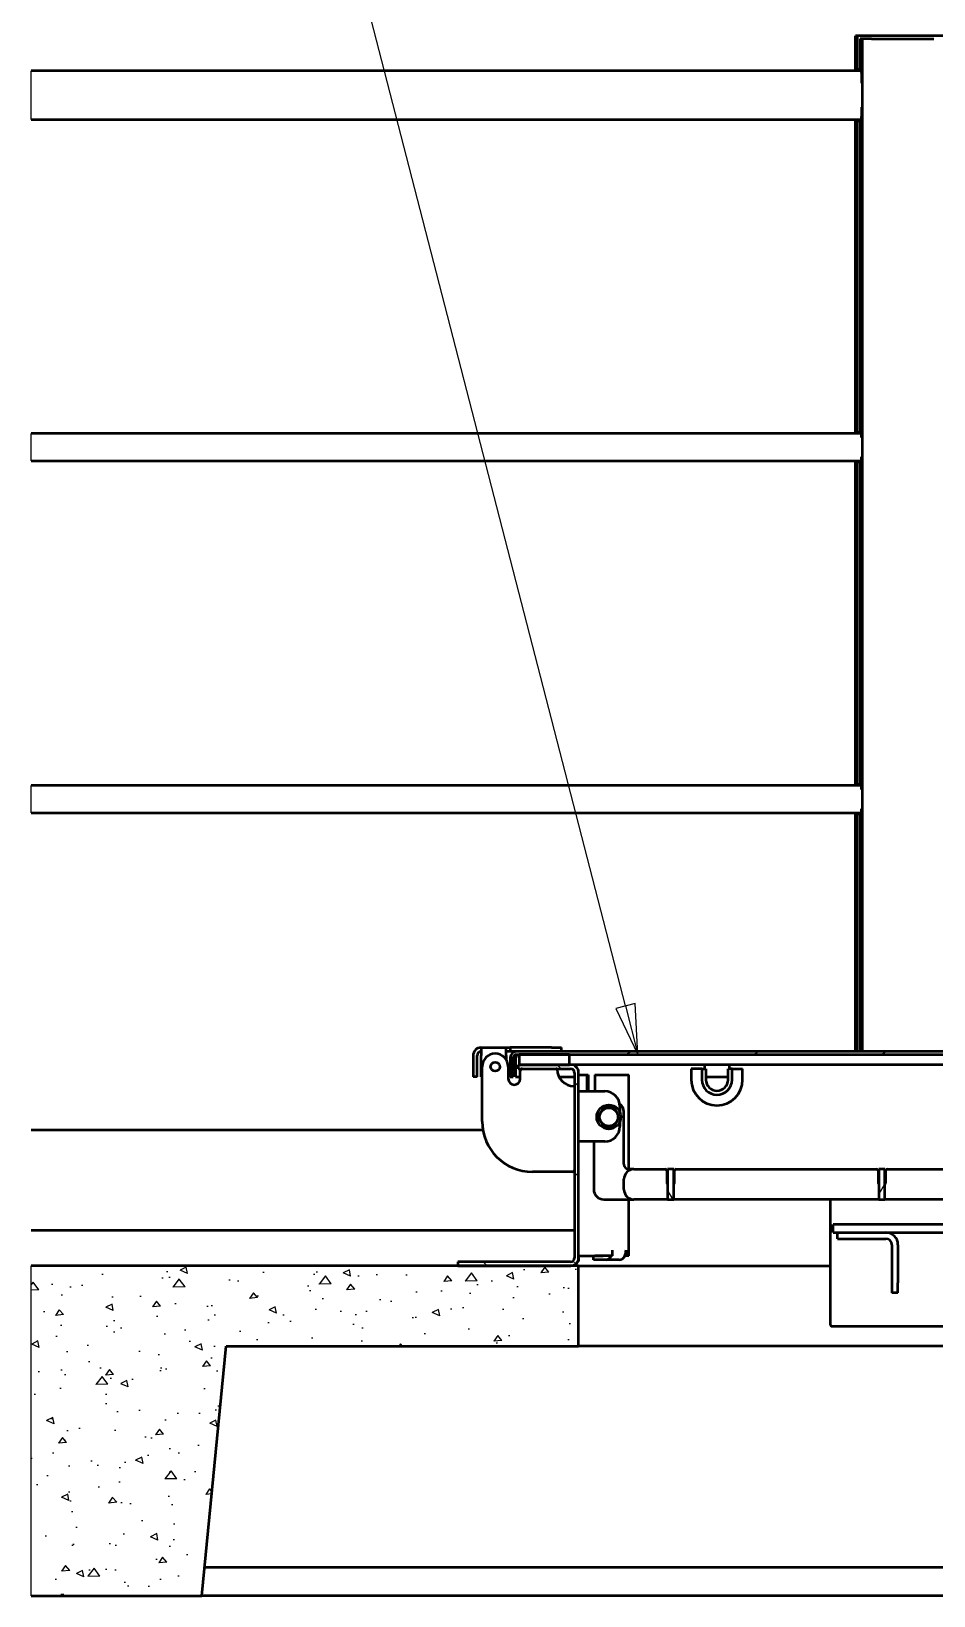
# Model space of a CAD drawing. Header units: millimetres. Extents: x 0 to 42050, y 0 to 29700.
# Drawn here: x 7960 to 10203, y 21518 to 25407 of the extents above; entities that cross this region are included whole.
import ezdxf

# ---------------------------------------------------------------- set-up
doc = ezdxf.new("R2010")
doc.units = ezdxf.units.MM
doc.header["$LTSCALE"] = 50
for name, color, linetype, lineweight in [('Hatch', 7, 'Continuous', 18), ('Symbol', 7, 'Continuous', 18), ('Visible', 7, 'Continuous', 35), ('Visible Narrow', 7, 'Continuous', 18)]:
    doc.layers.add(name, color=color, linetype=linetype, lineweight=lineweight)
doc.styles.add('Note Text', font='arial.ttf')

# ---------------------------------------------------------------- blocks, each defined once
blk = doc.blocks.new('Balloon4')
at = {"layer": 'Symbol'}
for p, q in [((188.73, 459.681), (174.187, 516.082)), ((189.214, 459.806), (188.246, 459.556)), ((188.73, 459.681), (189.354, 457.26)), ((189.354, 457.26), (189.214, 459.806)), ((188.246, 459.556), (189.354, 457.26))]:
    blk.add_line(p, q, dxfattribs=at)
at = {"layer": 'Symbol', "flags": 128}
blk.add_lwpolyline([(188.246, 459.556), (189.354, 457.26), (189.214, 459.806), (188.246, 459.556)], dxfattribs=at)
at = {"layer": 'Symbol'}
blk.add_circle((173.254, 519.7), 3.75, dxfattribs=at)
blk.add_solid([(188.246, 459.556), (189.354, 457.26), (189.214, 459.806), (188.246, 459.556)], dxfattribs=at)
at = {"layer": 'Symbol', "insert": (173.254, 519.721), "char_height": 2.5, "attachment_point": 5, "style": 'Note Text'}
blk.add_mtext('28', dxfattribs=at)

msp = doc.modelspace()

# ---------------------------------------------------------------- hatches: boundary and pattern name
at = {"layer": 'Hatch'}
h = msp.add_hatch(dxfattribs=at)
h.set_pattern_fill('ANSI31', color=256, scale=1270, angle=-14.99998, style=0)
h.set_pattern_definition([(30, (0, 0), (-79.3751, 137.4815), [])])
edge = h.paths.add_edge_path()
edge.add_line((11982.73, 22855.51), (11982.73, 22838.01))
edge.add_line((11982.73, 22838.01), (11982.73, 22808.01))
edge.add_line((11982.73, 22808.01), (11990.23, 22808.01))
edge.add_line((11990.23, 22808.01), (11990.23, 22855.51))
edge.add_ellipse((11975.23, 22855.51), major_axis=(15, 0), ratio=1, start_angle=0, end_angle=90)
edge.add_line((11975.23, 22870.51), (9165.23, 22870.51))
edge.add_ellipse((9165.23, 22855.51), major_axis=(0, 15), ratio=1, start_angle=0, end_angle=90)
edge.add_line((9150.23, 22855.51), (9150.23, 22808.01))
edge.add_line((9150.23, 22808.01), (9157.73, 22808.01))
edge.add_line((9157.73, 22808.01), (9157.73, 22855.51))
edge.add_ellipse((9165.23, 22855.51), major_axis=(-7.5, 0), ratio=1, start_angle=270, end_angle=360, ccw=False)
edge.add_line((9165.23, 22863.01), (9172.73, 22863.01))
edge.add_line((9172.73, 22863.01), (9297.73, 22863.01))
edge.add_line((9297.73, 22863.01), (11857.73, 22863.01))
edge.add_line((11857.73, 22863.01), (11975.23, 22863.01))
edge.add_ellipse((11975.23, 22855.51), major_axis=(0, 7.5), ratio=1, start_angle=270, end_angle=360, ccw=False)
h = msp.add_hatch(dxfattribs=at)
h.set_pattern_fill('ANSI31', color=256, scale=1270, angle=90.00021, style=0)
h.set_pattern_definition([(135.0002, (0, 0), (-112.2528, -112.2536), [])])
edge = h.paths.add_edge_path()
edge.add_line((9300.23, 22838.01), (9170.23, 22838.01))
edge.add_line((9170.23, 22838.01), (9170.23, 22828.01))
edge.add_line((9170.23, 22828.01), (9300.23, 22828.01))
edge.add_ellipse((9300.23, 22818.01), major_axis=(10, 0), ratio=1, start_angle=0, end_angle=90, ccw=False)
edge.add_line((9310.23, 22818.01), (9310.23, 22358.01))
edge.add_ellipse((9300.23, 22358.01), major_axis=(0, -10), ratio=1, start_angle=0, end_angle=90, ccw=False)
edge.add_line((9300.23, 22348.01), (9020.23, 22348.01))
edge.add_line((9020.23, 22348.01), (9020.23, 22338.01))
edge.add_line((9020.23, 22338.01), (9300.23, 22338.01))
edge.add_ellipse((9300.23, 22358.01), major_axis=(20, 0), ratio=1, start_angle=270, end_angle=360)
edge.add_line((9320.23, 22358.01), (9320.23, 22818.01))
edge.add_ellipse((9300.23, 22818.01), major_axis=(0, 20), ratio=1, start_angle=270, end_angle=360)
h = msp.add_hatch(dxfattribs=at)
h.set_pattern_fill('ANSI31', color=256, scale=1270, angle=105.00025, style=0)
h.set_pattern_definition([(150.00025, (0, 0), (-79.3744, -137.4819), [])])
h.paths.add_polyline_path([(9172.73, 22863.01), (9172.73, 22838.01), (9297.73, 22838.01), (9297.73, 22863.01)])
h = msp.add_hatch(dxfattribs=at)
h.set_pattern_fill('ANSI31', color=256, scale=1270, angle=75.00018, style=0)
h.set_pattern_definition([(120.0002, (0, 0), (-137.4813, -79.3754), [])])
h.paths.add_polyline_path([(9541.48, 22578.01), (9541.48, 22503.01), (9556.48, 22503.01), (9556.48, 22578.01)])
h = msp.add_hatch(dxfattribs=at)
h.set_pattern_fill('ANSI31', color=256, scale=1270, angle=14.99998, style=0)
h.set_pattern_definition([(60, (0, 0), (-137.4815, 79.3751), [])])
h.paths.add_polyline_path([(10066.48, 22578.01), (10066.48, 22503.01), (10081.48, 22503.01), (10081.48, 22578.01)])
h = msp.add_hatch(dxfattribs=at)
h.set_pattern_fill('AR-CONC', color=256, scale=26.916384, angle=135.00021, style=0)
h.set_pattern_definition([(185.0002, (0, 0), (-124.5715, 148.4574), [20.1873, -222.0602]), (130.0002, (0, 0), (-116.754, -169.5715), [16.1498, -177.6481]), (235.45165, (-10.38, 12.37), (-241.3256, -21.1141), [17.1566, -188.7221]), (181.1844, (-38.07, -38.07), (-171.6234, 234.6277), [30.281, -333.0903]), (231.6358, (-52.37, -18.5), (-363.2936, -7.511), [25.735, -283.0833]), (126.1844, (-38.07, -38.07), (-363.2935, -7.511), [24.2247, -266.4722]), (156.0002, (-47.58, -9.52), (-36.9791, 190.2372), [20.1873, -222.0602]), (101.0002, (-47.58, -9.52), (-184.3253, -91.7071), [16.1498, -177.6481]), (206.45166, (-50.66, 6.34), (-221.3044, 98.5301), [17.1566, -188.7221]), (172.5002, (0, 0), (-65.67301, -61.04477), [0, -175.4948, 0, -180.33977, 0, -178.32105]), (142.5002, (0, 0), (-125.13672, -24.9985), [0, -102.8206, 0, -171.45737, 0, -67.96387]), (102.5002, (42.44, -42.44), (-97.3087, 105.89359), [0, -67.29096, 0, -209.9478, 0, -278.5846]), (92.5002, (61.48, -61.48), (-130.0495, 91.9432), [0, -87.47825, 0, -139.4269, 0, -197.8354])])
h.paths.add_polyline_path([(7959.62, 21517.98), (7959.62, 22338.01), (9020.23, 22338.01), (9300.23, 22338.01), (9320.23, 22338.01), (9320.23, 22138.01), (8443.91, 22138.01), (8383.37, 21517.98)])

# ---------------------------------------------------------------- linework, layer by layer
at = {"layer": 'Visible', "color": 9, "true_color": 0xc0c0c0}
for p, q in [((10012.59, 25395.51), (10008.55, 25395.51)), ((10008.55, 25308.38), (10008.55, 25395.51)), ((10237.54, 25395.51), (10012.59, 25395.51)), ((10012.59, 25395.51), (10012.59, 25313.01)), ((10020.09, 25388.01), (10020.09, 25313.01)), ((10025.09, 25388.01), (10020.09, 25388.01)), ((10021.49, 25361.31), (10021.49, 25388.01)), ((10021.49, 25361.31), (10023.68, 25304.3)), ((10025.09, 25388.01), (10025.37, 25388.01)), ((10025.37, 25388.01), (10025.37, 22870.51)), ((10047.86, 25388.01), (10025.37, 25388.01)), ((10047.86, 25388.01), (10202.82, 25388.01)), ((10023.52, 25308.38), (7959.62, 25308.38)), ((10010.57, 25313.01), (10012.59, 25313.01)), ((10012.59, 25313.01), (10020.09, 25313.01)), ((7959.62, 25187.63), (10023.49, 25187.63)), ((10008.55, 24406.63), (10008.55, 25187.63)), ((10012.59, 25183.01), (10010.57, 25183.01)), ((10012.59, 25183.01), (10012.59, 24410.51)), ((10020.09, 25183.01), (10012.59, 25183.01)), ((10020.09, 25183.01), (10020.09, 24410.51)), ((10021.49, 24454.56), (10021.49, 25187.63)), ((10021.49, 24454.56), (10023.37, 24405.48)), ((10023.33, 24406.63), (7959.62, 24406.63)), ((10010.57, 24410.51), (10012.59, 24410.51)), ((10012.59, 24410.51), (10020.09, 24410.51)), ((7959.62, 24339.38), (10023.32, 24339.38)), ((10008.55, 23531.63), (10008.55, 24339.38)), ((10012.59, 24335.51), (10010.57, 24335.51)), ((10012.59, 24335.51), (10012.59, 23535.51)), ((10020.09, 24335.51), (10012.59, 24335.51)), ((10020.09, 24335.51), (10020.09, 23535.51)), ((10021.49, 23579.56), (10021.49, 24339.38)), ((10021.49, 23579.56), (10023.37, 23530.48)), ((10023.33, 23531.63), (7959.62, 23531.63)), ((10010.57, 23535.51), (10012.59, 23535.51)), ((10012.59, 23535.51), (10020.09, 23535.51)), ((7959.62, 23464.38), (10023.32, 23464.38)), ((10008.55, 22870.51), (10008.55, 23464.38)), ((10012.59, 23460.51), (10010.57, 23460.51)), ((10012.59, 23460.51), (10012.59, 22870.51)), ((10020.09, 23460.51), (10012.59, 23460.51)), ((10020.09, 23460.51), (10020.09, 22870.51)), ((10021.49, 22870.51), (10021.49, 23464.38)), ((9082.05, 22675.51), (7959.62, 22675.51)), ((9310.23, 22425.51), (7959.62, 22425.51)), ((9320.23, 22338.01), (7959.62, 22338.01)), ((9320.23, 22138.01), (9320.23, 22338.01)), ((9320.23, 22338.01), (9945.23, 22338.01)), ((8383.37, 21517.98), (8443.91, 22138.01)), ((8443.91, 22138.01), (9320.23, 22138.01)), ((10445.23, 22138.01), (9320.23, 22138.01)), ((10445.23, 21588.01), (8390.21, 21588.01)), ((7959.62, 21517.98), (8383.37, 21517.98)), ((10445.23, 21517.98), (8383.37, 21517.98))]:
    msp.add_line(p, q, dxfattribs=at)
at = {"layer": 'Visible'}
for p, q in [((9077.73, 22880.51), (9140.23, 22880.51)), ((9077.73, 22880.51), (9077.73, 22860.51)), ((9140.23, 22880.51), (9150.23, 22880.51)), ((9140.23, 22860.51), (9140.23, 22880.51)), ((9150.23, 22870.51), (9140.23, 22870.51)), ((9252.73, 22880.51), (9150.23, 22880.51)), ((9150.23, 22880.51), (9150.23, 22870.51)), ((9165.23, 22870.51), (9150.23, 22870.51)), ((11975.23, 22870.51), (9165.23, 22870.51)), ((9252.73, 22880.51), (9277.73, 22880.51)), ((9277.73, 22870.51), (9277.73, 22880.51)), ((9057.73, 22860.51), (9057.73, 22808.01)), ((9067.73, 22808.01), (9067.73, 22860.51)), ((9077.73, 22808.01), (9077.73, 22860.51)), ((9080.23, 22696.76), (9080.23, 22833.01)), ((9140.23, 22860.51), (9140.23, 22850.33)), ((9145.23, 22833.01), (9145.23, 22803.01)), ((9150.23, 22855.51), (9150.23, 22808.01)), ((9157.73, 22808.01), (9157.73, 22855.51)), ((9165.23, 22855.51), (9163.04, 22855.51)), ((9163.04, 22855.51), (9163.04, 22808.01)), ((9165.23, 22863.01), (11975.23, 22863.01)), ((9165.23, 22863.01), (9165.23, 22855.51)), ((9300.23, 22838.01), (9170.23, 22838.01)), ((9170.23, 22838.01), (9170.23, 22828.01)), ((9170.23, 22828.01), (9300.23, 22828.01)), ((9172.73, 22863.01), (9172.73, 22838.01)), ((9297.73, 22863.01), (9172.73, 22863.01)), ((9172.73, 22838.01), (9297.73, 22838.01)), ((9297.73, 22838.01), (9297.73, 22863.01)), ((9632.73, 22838.01), (9300.23, 22838.01)), ((9626.48, 22828.01), (9600.23, 22828.01)), ((9600.23, 22828.01), (9600.23, 22800.51)), ((9626.48, 22828.01), (9626.48, 22800.51)), ((9626.48, 22828.01), (9636.48, 22828.01)), ((9695.23, 22838.01), (9632.73, 22838.01)), ((9632.73, 22838.01), (9632.73, 22828.01)), ((9636.48, 22828.01), (9636.48, 22800.51)), ((9701.48, 22828.01), (9691.48, 22828.01)), ((9691.48, 22800.51), (9691.48, 22828.01)), ((9695.23, 22828.01), (9695.23, 22838.01)), ((11840.23, 22838.01), (9695.23, 22838.01)), ((9701.48, 22828.01), (9727.73, 22828.01)), ((9701.48, 22800.51), (9701.48, 22828.01)), ((9727.73, 22800.51), (9727.73, 22828.01)), ((9067.73, 22808.01), (9057.73, 22808.01)), ((9080.23, 22808.01), (9077.73, 22808.01)), ((9150.23, 22808.01), (9157.73, 22808.01)), ((9163.04, 22808.01), (9175.23, 22808.01)), ((9175.23, 22803.01), (9175.23, 22823.01)), ((9271.32, 22808.01), (9310.23, 22808.01)), ((9310.23, 22818.01), (9310.23, 22358.01)), ((9320.23, 22358.01), (9320.23, 22818.01)), ((9320.23, 22813.01), (9341.16, 22813.01)), ((9341.16, 22813.01), (9343.75, 22813.01)), ((9341.16, 22771.76), (9341.16, 22813.01)), ((9343.75, 22813.01), (9343.75, 22771.76)), ((9360.48, 22813.01), (9381.41, 22813.01)), ((9360.48, 22813.01), (9360.48, 22771.76)), ((9381.41, 22813.01), (9404.35, 22813.01)), ((9404.35, 22813.01), (9438.03, 22813.01)), ((9438.03, 22813.01), (9444.99, 22813.01)), ((9444.99, 22578.01), (9444.99, 22813.01)), ((9636.48, 22808.01), (9691.48, 22808.01)), ((9320.23, 22771.76), (9385.23, 22771.76)), ((9422.73, 22734.26), (9422.73, 22720)), ((9432.73, 22590.51), (9432.73, 22720.51)), ((9422.73, 22696.02), (9422.73, 22684.26)), ((9385.23, 22646.76), (9320.23, 22646.76)), ((9357.73, 22646.76), (9357.73, 22528.01)), ((9305.23, 22571.76), (9205.23, 22571.76)), ((9457.73, 22578.01), (9445.23, 22578.01)), ((9457.73, 22578.01), (9535.23, 22578.01)), ((9540.23, 22543.01), (9540.23, 22573.01)), ((9541.48, 22578.01), (9541.48, 22503.01)), ((9556.48, 22578.01), (9541.48, 22578.01)), ((9556.48, 22503.01), (9556.48, 22578.01)), ((9557.73, 22573.01), (9557.73, 22543.01)), ((9562.73, 22578.01), (10060.23, 22578.01)), ((10065.23, 22543.01), (10065.23, 22573.01)), ((10066.48, 22563.01), (10065.23, 22563.01)), ((10066.48, 22578.01), (10066.48, 22503.01)), ((10081.48, 22578.01), (10066.48, 22578.01)), ((10081.48, 22503.01), (10081.48, 22578.01)), ((10082.73, 22563.01), (10081.48, 22563.01)), ((10082.73, 22573.01), (10082.73, 22543.01)), ((10087.73, 22578.01), (10585.23, 22578.01)), ((9432.73, 22528.01), (9432.73, 22553.01)), ((9382.73, 22503.01), (9457.73, 22503.01)), ((9444.99, 22363.01), (9444.99, 22503.01)), ((9541.48, 22503.01), (9457.73, 22503.01)), ((9541.48, 22503.01), (9556.48, 22503.01)), ((10066.48, 22503.01), (9556.48, 22503.01)), ((9945.23, 22503.01), (9945.23, 22193.01)), ((10066.48, 22503.01), (10081.48, 22503.01)), ((10591.48, 22503.01), (10081.48, 22503.01)), ((9952.73, 22420.51), (9952.73, 22440.51)), ((10242.03, 22440.51), (9952.73, 22440.51)), ((9952.73, 22420.51), (10242.03, 22420.51)), ((9963.98, 22405.51), (9963.98, 22420.51)), ((9963.98, 22405.51), (9988.98, 22405.51)), ((9988.98, 22405.51), (10083.98, 22405.51)), ((9320.23, 22363.01), (9381.41, 22363.01)), ((9357.23, 22363.01), (9360.16, 22363.01)), ((9357.23, 22353.01), (9357.23, 22363.01)), ((9387.56, 22363.01), (9360.16, 22363.01)), ((9404.35, 22363.01), (9381.41, 22363.01)), ((9404.35, 22363.01), (9404.35, 22376.76)), ((9438.03, 22363.01), (9434.93, 22363.01)), ((9438.03, 22376.76), (9438.03, 22363.01)), ((9444.99, 22363.01), (9438.03, 22363.01)), ((10098.98, 22390.51), (10098.98, 22295.51)), ((10113.98, 22390.51), (10113.98, 22295.51)), ((9300.23, 22348.01), (9020.23, 22348.01)), ((9020.23, 22348.01), (9020.23, 22338.01)), ((9020.23, 22338.01), (9300.23, 22338.01)), ((9360.16, 22353.01), (9357.23, 22353.01)), ((9387.56, 22353.01), (9360.16, 22353.01)), ((9421.24, 22353.01), (9387.56, 22353.01)), ((10098.98, 22295.51), (10098.98, 22270.51)), ((10113.98, 22270.51), (10113.98, 22295.51)), ((10113.98, 22270.51), (10098.98, 22270.51)), ((9950.23, 22188.01), (10445.23, 22188.01))]:
    msp.add_line(p, q, dxfattribs=at)
for centre, radius in [((9112.73, 22833.01), 11.25), ((9395.23, 22708.01), 30), ((9395.23, 22708.01), 22.81)]:
    msp.add_circle(centre, radius, dxfattribs=at)
for centre, radius, start, end in [((9077.73, 22860.51), 20, 90, 180), ((9077.73, 22860.51), 10, 90, 180), ((9165.23, 22855.51), 15, 90, 180), ((9112.73, 22833.01), 32.5, 0, 180), ((9165.23, 22855.51), 7.5, 90, 180), ((9180.23, 22823.01), 5, 90, 180), ((9264.05, 22825.51), 2.5, 3.09858, 90), ((9300.23, 22818.01), 20, 0, 90), ((9300.23, 22818.01), 10, 0, 90), ((9160.23, 22803.01), 15, 180, 0), ((9310.23, 22828.01), 43.75, 183.09858, 266.90142), ((9663.98, 22800.51), 63.75, 180, 0), ((9663.98, 22800.51), 37.5, 180, 0), ((9663.98, 22800.51), 27.5, 180, 0), ((9307.73, 22781.82), 2.5, 0, 86.90142), ((9385.23, 22734.26), 37.5, 0, 90), ((9407.73, 22720.51), 25, 0, 54.83317), ((9205.23, 22696.76), 125, 180, 270), ((9385.23, 22684.26), 37.5, 270, 0), ((9305.23, 22576.76), 5, 270, 0), ((9445.23, 22590.51), 12.5, 180, 270), ((9457.73, 22553.01), 25, 90, 180), ((9535.23, 22573.01), 5, 0, 90), ((9562.73, 22573.01), 5, 90, 180), ((10060.23, 22573.01), 5, 0, 90), ((10087.73, 22573.01), 5, 90, 180), ((9382.73, 22528.01), 25, 180, 270), ((9457.73, 22528.01), 25, 180, 270), ((9542.73, 22543.01), 2.5, 180, 240), ((9555.23, 22543.01), 2.5, 300, 0), ((10067.73, 22543.01), 2.5, 180, 240), ((10080.23, 22543.01), 2.5, 300, 0), ((10083.98, 22390.51), 30, 0, 90), ((10083.98, 22390.51), 15, 0, 90), ((9300.23, 22358.01), 10, 270, 0), ((9300.23, 22358.01), 20, 270, 0), ((9950.23, 22193.01), 5, 180, 270)]:
    msp.add_arc(centre, radius, start, end, dxfattribs=at)
at = {"layer": 'Visible', "color": 9, "true_color": 0xc0c0c0}
for centre, major_axis, start_param, end_param in [((10010.57, 25248.01), (0, 65), 0, 0.3795103), ((10018.07, 25248.01), (0, 65), 0, 0.3795103), ((10022.96, 25248.01), (0, -65), 2.0436914, 2.6179939), ((10022.96, 25248.01), (0, -65), 5.903675, 7.3810866), ((10010.57, 25248.01), (0, -65), 5.903675, 6.2831853), ((10018.07, 25248.01), (0, -65), 5.903675, 6.2831853), ((10010.57, 24373.01), (0, 37.5), 0, 0.4586146), ((10018.07, 24373.01), (0, 37.5), 0, 0.4586146), ((10022.96, 24373.01), (0, -37.5), 2.2624317, 2.6179939), ((10022.96, 24373.01), (0, -37.5), 5.8245707, 7.1623463), ((10010.57, 24373.01), (0, -37.5), 5.8245707, 6.2831853), ((10018.07, 24373.01), (0, -37.5), 5.8245707, 6.2831853), ((10010.57, 23498.01), (0, 37.5), 0, 0.4586146), ((10018.07, 23498.01), (0, 37.5), 0, 0.4586146), ((10022.96, 23498.01), (0, -37.5), 2.2624317, 2.6179939), ((10010.57, 23498.01), (0, -37.5), 5.8245707, 6.2831853), ((10018.07, 23498.01), (0, -37.5), 5.8245707, 6.2831853), ((10022.96, 23498.01), (0, -37.5), 5.8245707, 7.1623463)]:
    msp.add_ellipse(centre, major_axis=major_axis, ratio=0.0221518, start_param=start_param, end_param=end_param, dxfattribs=at)
at = {"layer": 'Visible'}
for centre, major_axis, start_param, end_param in [((9387.56, 22376.76), (0, -13.75), 0, 0.0022354), ((9387.56, 22376.76), (0, -23.75), 0, 0.953361), ((9421.24, 22376.76), (0, -23.75), 0, 0.953361), ((9421.24, 22376.76), (0, -23.75), 0.953361, 1.5707963)]:
    msp.add_ellipse(centre, major_axis=major_axis, ratio=0.7071068, start_param=start_param, end_param=end_param, dxfattribs=at)
for points in [[(9320.23, 22818.01), (9320.23, 22822.36), (9319.23, 22825.84), (9317.28, 22829.05), (9316.91, 22829.58), (9315.48, 22831.39), (9314.29, 22832.47), (9313.02, 22833.39)], [(9320.23, 22358.01), (9320.23, 22353.65), (9319.23, 22350.18), (9317.28, 22346.96), (9316.91, 22346.43), (9315.48, 22344.62), (9314.29, 22343.54), (9313.02, 22342.62)]]:
    msp.add_open_spline(points, degree=3, knots=[0, 0, 0, 0, 0.27672696, 0.27672696, 0.33663418, 0.33663418, 0.49173782, 0.49173782, 0.49173782, 0.49173782], dxfattribs=at)
for points in [[(9382.05, 22730.85), (9375.45, 22719.43), (9368.86, 22708.01)], [(9408.42, 22730.85), (9395.23, 22730.85), (9382.05, 22730.85)], [(9421.61, 22708.01), (9415.01, 22719.43), (9408.42, 22730.85)], [(9368.86, 22708.01), (9375.45, 22696.59), (9382.05, 22685.16)], [(9382.05, 22685.16), (9395.23, 22685.16), (9408.42, 22685.16)], [(9408.42, 22685.16), (9415.01, 22696.59), (9421.61, 22708.01)]]:
    msp.add_rational_spline(points, [1, 1.15470053838, 1], degree=2, dxfattribs=at)
at = {"layer": 'Visible Narrow', "color": 9, "true_color": 0xc0c0c0}
for p, q in [((7959.62, 25187.63), (7959.62, 25308.38)), ((7959.62, 24339.38), (7959.62, 24406.63)), ((7959.62, 23464.38), (7959.62, 23531.63)), ((7959.62, 21517.98), (7959.62, 22338.01))]:
    msp.add_line(p, q, dxfattribs=at)

# ---------------------------------------------------------------- block references
at = {"layer": 'Symbol', "xscale": 50, "yscale": 50, "zscale": 50}
msp.add_blockref('Balloon4', (0, 0), dxfattribs=at)

doc.saveas('drawing.dxf')
